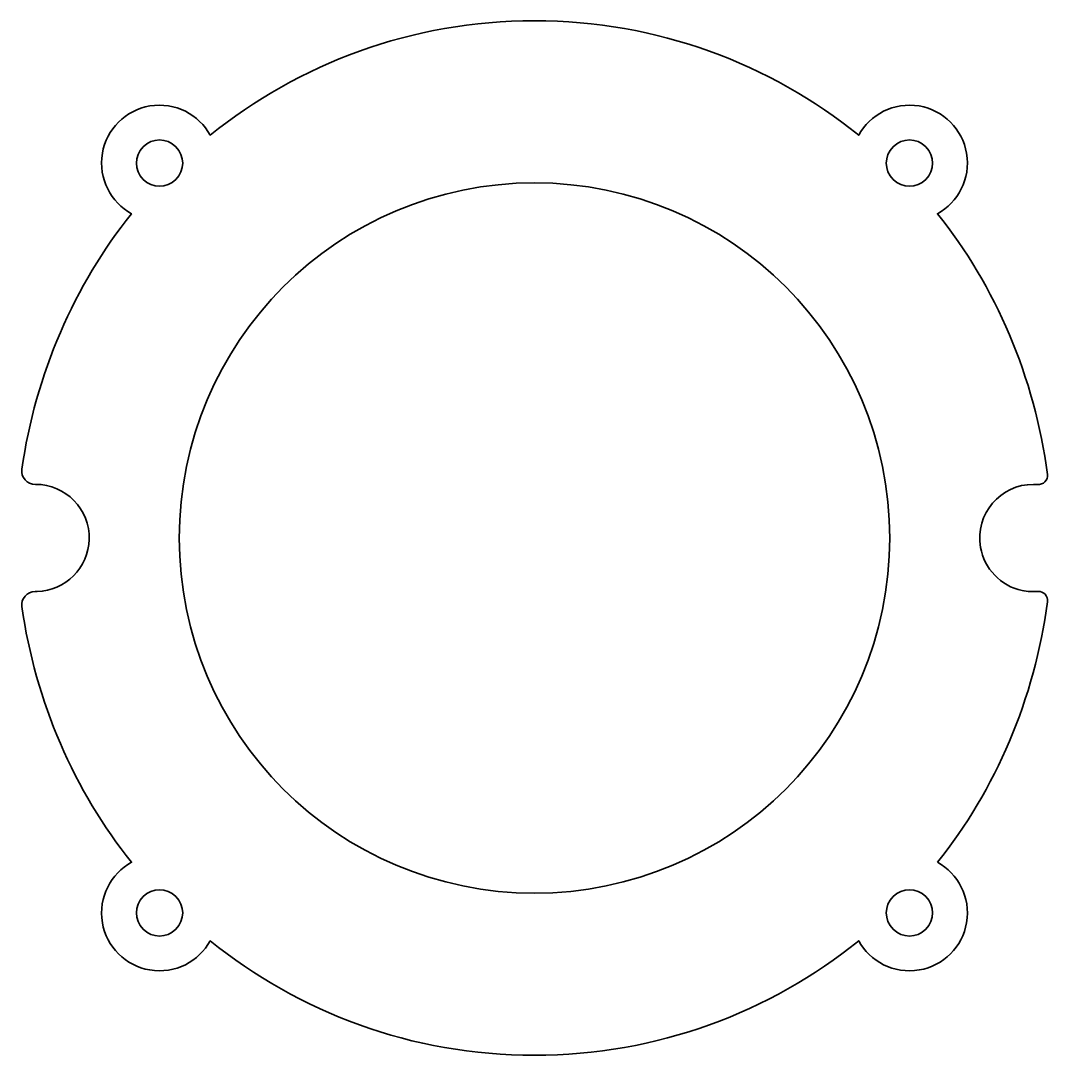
# Model space of a CAD drawing. Header units: millimetres. Extents: x 72.6 to 139.1, y -155.9 to -88.9.
import ezdxf

# ---------------------------------------------------------------- set-up
doc = ezdxf.new("R2010")
doc.units = ezdxf.units.MM
doc.header["$MEASUREMENT"] = 0
doc.layers.add('Back', color=7, linetype='Continuous', lineweight=0)

msp = doc.modelspace()

# ---------------------------------------------------------------- linework, layer by layer
at = {"layer": 'Back', "color": 250, "lineweight": 35, "true_color": 0x231f20}
for points, knots in [([(131.925, -143.41), (135.676, -138.755), (138.224, -132.783), (139.051, -126.54), (139.099, -126.175), (138.799, -125.845), (138.432, -125.876), (138.1, -125.905), (137.754, -125.886), (137.401, -125.812), (136.031, -125.524), (134.946, -124.401), (134.712, -123.021), (134.342, -120.834), (136.018, -118.939), (138.136, -118.939), (138.224, -118.939), (138.311, -118.942), (138.398, -118.949), (138.778, -118.978), (139.101, -118.669), (139.051, -118.291), (138.225, -112.047), (135.677, -106.074), (131.925, -101.417), (133.25, -100.683), (134.085, -99.172), (133.808, -97.497), (133.552, -95.945), (132.3, -94.694), (130.748, -94.438), (129.072, -94.163), (127.559, -95), (126.826, -96.328), (121.082, -91.697), (113.787, -88.914), (105.833, -88.914), (97.88, -88.914), (90.584, -91.696), (84.84, -96.327), (84.107, -94.999), (82.594, -94.162), (80.918, -94.438), (79.366, -94.694), (78.114, -95.945), (77.858, -97.497), (77.582, -99.171), (78.416, -100.683), (79.741, -101.417), (76.052, -105.996), (73.512, -111.836), (72.642, -117.965), (72.567, -118.492), (72.988, -118.943), (73.52, -118.939), (73.524, -118.939), (73.527, -118.939), (73.531, -118.939), (75.48, -118.939), (77.054, -120.544), (77.005, -122.504), (76.958, -124.32), (75.446, -125.836), (73.63, -125.887), (73.586, -125.889), (73.542, -125.889), (73.498, -125.889), (72.974, -125.884), (72.568, -126.342), (72.642, -126.86), (73.512, -132.99), (76.053, -138.831), (79.743, -143.41), (78.417, -144.143), (77.582, -145.656), (77.858, -147.33), (78.114, -148.882), (79.366, -150.133), (80.918, -150.389), (82.593, -150.665), (84.105, -149.829), (84.839, -148.502), (90.583, -153.133), (97.88, -155.914), (105.833, -155.914), (113.787, -155.914), (121.082, -153.131), (126.826, -148.499), (127.559, -149.828), (129.072, -150.665), (130.748, -150.389), (132.301, -150.134), (133.552, -148.882), (133.809, -147.33), (134.085, -145.656), (133.25, -144.144), (131.925, -143.41)], [0, 0, 0, 0, 1, 1, 1, 2, 2, 2, 3, 3, 3, 4, 4, 4, 5, 5, 5, 6, 6, 6, 7, 7, 7, 8, 8, 8, 9, 9, 9, 10, 10, 10, 11, 11, 11, 12, 12, 12, 13, 13, 13, 14, 14, 14, 15, 15, 15, 16, 16, 16, 17, 17, 17, 18, 18, 18, 19, 19, 19, 20, 20, 20, 21, 21, 21, 22, 22, 22, 23, 23, 23, 24, 24, 24, 25, 25, 25, 26, 26, 26, 27, 27, 27, 28, 28, 28, 29, 29, 29, 30, 30, 30, 31, 31, 31, 32, 32, 32, 32]), ([(80.495, -97.075), (79.909, -97.661), (79.909, -98.611), (80.495, -99.197), (81.08, -99.782), (82.03, -99.782), (82.616, -99.197), (83.202, -98.611), (83.202, -97.661), (82.616, -97.075), (82.03, -96.489), (81.08, -96.489), (80.495, -97.075)], [0, 0, 0, 0, 1, 1, 1, 2, 2, 2, 3, 3, 3, 4, 4, 4, 4]), ([(131.172, -97.075), (130.586, -96.489), (129.636, -96.489), (129.051, -97.075), (128.465, -97.661), (128.465, -98.611), (129.051, -99.197), (129.636, -99.782), (130.586, -99.782), (131.172, -99.197), (131.758, -98.611), (131.758, -97.661), (131.172, -97.075)], [0, 0, 0, 0, 1, 1, 1, 2, 2, 2, 3, 3, 3, 4, 4, 4, 4]), ([(128.833, -122.414), (128.833, -135.116), (118.536, -145.414), (105.833, -145.414), (93.131, -145.414), (82.833, -135.116), (82.833, -122.414), (82.833, -109.711), (93.131, -99.414), (105.833, -99.414), (118.536, -99.414), (128.833, -109.711), (128.833, -122.414)], [0, 0, 0, 0, 1, 1, 1, 2, 2, 2, 3, 3, 3, 4, 4, 4, 4]), ([(82.616, -145.631), (82.03, -145.045), (81.08, -145.045), (80.495, -145.631), (79.909, -146.217), (79.909, -147.167), (80.495, -147.753), (81.08, -148.338), (82.03, -148.338), (82.616, -147.753), (83.202, -147.167), (83.202, -146.217), (82.616, -145.631)], [0, 0, 0, 0, 1, 1, 1, 2, 2, 2, 3, 3, 3, 4, 4, 4, 4]), ([(129.05, -145.631), (128.464, -146.217), (128.464, -147.166), (129.05, -147.752), (129.636, -148.338), (130.586, -148.338), (131.172, -147.752), (131.757, -147.166), (131.757, -146.217), (131.172, -145.631), (130.586, -145.045), (129.636, -145.045), (129.05, -145.631)], [0, 0, 0, 0, 1, 1, 1, 2, 2, 2, 3, 3, 3, 4, 4, 4, 4])]:
    msp.add_open_spline(points, degree=3, knots=knots, dxfattribs=at)

doc.saveas('drawing.dxf')
